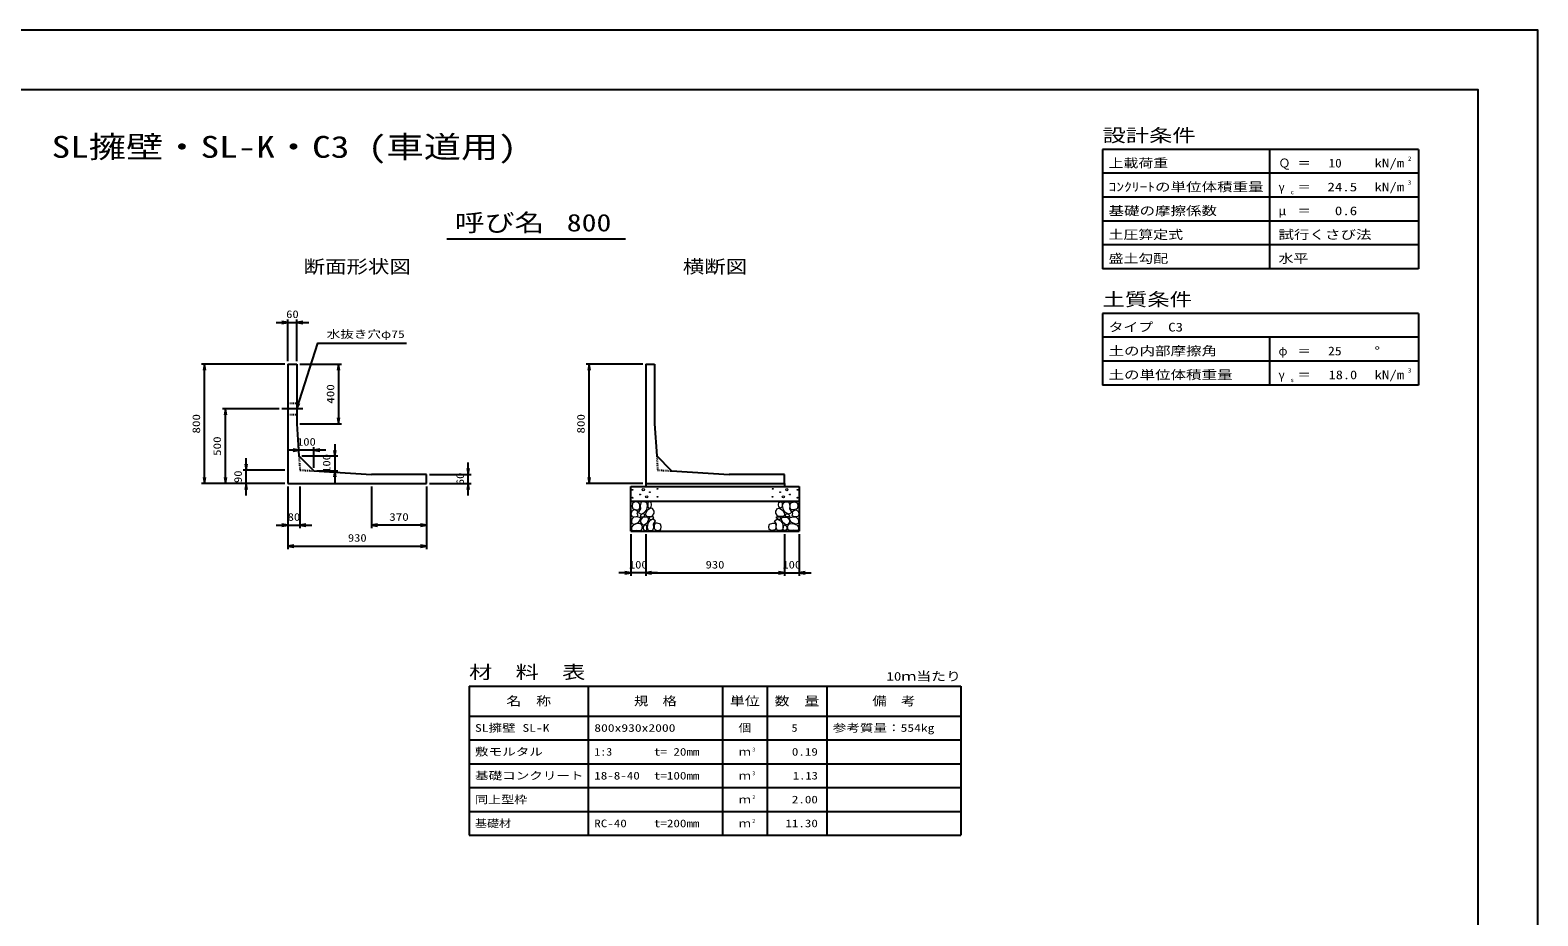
# Model space of a CAD drawing. Units: millimetres at full size. Extents: x 0 to 16820, y 0 to 12931.
# Drawn here: x 6706 to 16820, y 5940 to 11880 of the extents above; entities that cross this region are included whole.
import ezdxf
from ezdxf.enums import TextEntityAlignment as Align

# ---------------------------------------------------------------- set-up
doc = ezdxf.new("R2010")
doc.units = ezdxf.units.MM
doc.linetypes.add('CHAIN', pattern=[18.5, 12, -1.5, 3.5, -1.5])
doc.linetypes.add('DASHED_SPACED', pattern=[12, 6, -6])
for name, color, linetype, lineweight in [('D-BMK', 2, 'CHAIN', 25), ('D-DCR-HCHn', 4, 'Continuous', 9), ('D-MTR-FRAM', 7, 'Continuous', 25), ('D-MTR-LINE', 7, 'Continuous', 25), ('D-STR-DIM', 7, 'Continuous', 25), ('D-STR-STRn', 1, 'Continuous', 25), ('D-STR-TXT', 7, 'Continuous', 25), ('D-TTL', 2, 'Continuous', 25), ('D-TTL-FRAM', 2, 'Continuous', 25), ('D-TTL-LINE', 7, 'Continuous', 25), ('D-TTL-TXT', 7, 'Continuous', 25)]:
    doc.layers.add(name, color=color, linetype=linetype, lineweight=lineweight)
doc.layers.add('D-MTR', color=7, linetype='Continuous')
doc.layers.add('D-MTR-TXT', color=7, linetype='Continuous')
doc.styles.add('ＭＳ ゴシック', font='')
doc.styles.get('ＭＳ ゴシック').set_extended_font_data('MS Gothic')

# ---------------------------------------------------------------- blocks, each defined once
blk = doc.blocks.new('open_arrow')
at = {"color": 0, "linetype": 'Continuous', "lineweight": -2}
blk.add_lwpolyline([(7.5, 1.25), (0, 0), (7.5, -1.25)], dxfattribs=at)

msp = doc.modelspace()

# ---------------------------------------------------------------- linework, layer by layer
at = {"layer": 'D-BMK'}
msp.add_line((8535, 9340), (8395, 9340), dxfattribs=at)
at = {"layer": 'D-DCR-HCHn'}
for points in [[(10786.198, 8711.594), (10765.395, 8716.217), (10746.904, 8706.971), (10744.592, 8686.168), (10749.215, 8669.988), (10772.33, 8663.053), (10788.51, 8663.053), (10795.444, 8674.611), (10795.444, 8700.037)], [(10804.69, 8713.906), (10797.756, 8693.102), (10800.067, 8669.988), (10783.887, 8644.562), (10804.69, 8633.005), (10827.805, 8644.562), (10841.673, 8663.053), (10846.296, 8693.102), (10841.673, 8709.283), (10827.805, 8716.217)], [(10848.608, 8709.283), (10848.608, 8681.545), (10860.165, 8674.611), (10871.722, 8681.545), (10874.034, 8697.725), (10871.722, 8711.594), (10855.542, 8716.217)], [(11751.392, 8709.283), (11751.392, 8681.545), (11739.835, 8674.611), (11728.278, 8681.545), (11725.966, 8697.725), (11728.278, 8711.594), (11744.458, 8716.217)], [(11795.31, 8713.906), (11802.244, 8693.102), (11799.933, 8669.988), (11816.113, 8644.562), (11795.31, 8633.005), (11772.195, 8644.562), (11758.327, 8663.053), (11753.704, 8693.102), (11758.327, 8709.283), (11772.195, 8716.217)], [(11813.802, 8711.594), (11834.605, 8716.217), (11853.096, 8706.971), (11855.408, 8686.168), (11850.785, 8669.988), (11827.67, 8663.053), (11811.49, 8663.053), (11804.556, 8674.611), (11804.556, 8700.037)], [(10742.281, 8653.808), (10735.346, 8633.005), (10744.592, 8619.136), (10767.707, 8616.824), (10783.488, 8623.599), (10776.952, 8639.939), (10781.575, 8649.185), (10772.33, 8658.431), (10758.461, 8663.053)], [(10786.155, 8577.009), (10803.277, 8602.692), (10801.137, 8609.112), (10777.594, 8615.533), (10756.192, 8613.393), (10741.21, 8600.551), (10739.07, 8585.57), (10741.21, 8570.588), (10758.332, 8566.308)], [(10809.313, 8633.005), (10797.756, 8623.759), (10802.379, 8616.824), (10818.559, 8616.824), (10825.493, 8619.136), (10830.116, 8628.382), (10823.182, 8635.316)], [(10846.082, 8577.009), (10856.783, 8602.692), (10848.222, 8613.393), (10822.539, 8613.393), (10811.838, 8609.112), (10801.137, 8594.131), (10801.137, 8581.289), (10811.838, 8564.167), (10824.679, 8562.027)], [(10843.985, 8658.431), (10832.427, 8630.693), (10841.673, 8619.136), (10869.411, 8619.136), (10880.968, 8623.759), (10892.525, 8639.939), (10892.525, 8653.808), (10880.968, 8672.299), (10867.099, 8674.611)], [(10882.466, 8525.643), (10888.886, 8544.905), (10886.746, 8566.308), (10901.728, 8589.85), (10882.466, 8600.551), (10861.063, 8589.85), (10848.222, 8572.728), (10843.941, 8544.905), (10848.222, 8529.924), (10861.063, 8523.503)], [(10878.185, 8600.551), (10888.886, 8609.112), (10884.606, 8615.533), (10869.624, 8615.533), (10863.204, 8613.393), (10858.923, 8604.832), (10865.344, 8598.411)], [(11717.534, 8525.643), (11711.114, 8544.905), (11713.254, 8566.308), (11698.272, 8589.85), (11717.534, 8600.551), (11738.937, 8589.85), (11751.778, 8572.728), (11756.059, 8544.905), (11751.778, 8529.924), (11738.937, 8523.503)], [(11756.015, 8658.431), (11767.573, 8630.693), (11758.327, 8619.136), (11730.589, 8619.136), (11719.032, 8623.759), (11707.475, 8639.939), (11707.475, 8653.808), (11719.032, 8672.299), (11732.901, 8674.611)], [(11721.815, 8600.551), (11711.114, 8609.112), (11715.394, 8615.533), (11730.376, 8615.533), (11736.796, 8613.393), (11741.077, 8604.832), (11734.656, 8598.411)], [(11753.918, 8577.009), (11743.217, 8602.692), (11751.778, 8613.393), (11777.461, 8613.393), (11788.162, 8609.112), (11798.863, 8594.131), (11798.863, 8581.289), (11788.162, 8564.167), (11775.321, 8562.027)], [(11790.687, 8633.005), (11802.244, 8623.759), (11797.621, 8616.824), (11781.441, 8616.824), (11774.507, 8619.136), (11769.884, 8628.382), (11776.818, 8635.316)], [(11813.845, 8577.009), (11796.723, 8602.692), (11798.863, 8609.112), (11822.406, 8615.533), (11843.808, 8613.393), (11858.79, 8600.551), (11860.93, 8585.57), (11858.79, 8570.588), (11841.668, 8566.308)], [(11857.719, 8653.808), (11864.654, 8633.005), (11855.408, 8619.136), (11832.293, 8616.824), (11816.512, 8623.599), (11823.048, 8639.939), (11818.425, 8649.185), (11827.67, 8658.431), (11841.539, 8663.053)], [(10794.716, 8523.503), (10809.698, 8529.924), (10813.978, 8551.326), (10805.417, 8566.308), (10790.435, 8570.588), (10771.173, 8568.448), (10749.771, 8559.887), (10739.07, 8547.045), (10739.07, 8532.064), (10745.49, 8523.503), (10771.173, 8525.643)], [(10841.801, 8529.924), (10841.801, 8555.606), (10831.1, 8562.027), (10820.399, 8555.606), (10818.259, 8540.625), (10820.399, 8527.783), (10835.381, 8523.503)], [(10899.588, 8527.783), (10918.85, 8523.503), (10935.972, 8532.064), (10938.112, 8551.326), (10933.831, 8566.308), (10912.429, 8572.728), (10897.447, 8572.728), (10891.027, 8562.027), (10891.027, 8538.484)], [(11700.412, 8527.783), (11681.15, 8523.503), (11664.028, 8532.064), (11661.888, 8551.326), (11666.169, 8566.308), (11687.571, 8572.728), (11702.553, 8572.728), (11708.973, 8562.027), (11708.973, 8538.484)], [(11758.199, 8529.924), (11758.199, 8555.606), (11768.9, 8562.027), (11779.601, 8555.606), (11781.741, 8540.625), (11779.601, 8527.783), (11764.619, 8523.503)], [(11805.284, 8523.503), (11790.302, 8529.924), (11786.022, 8551.326), (11794.583, 8566.308), (11809.565, 8570.588), (11828.827, 8568.448), (11850.229, 8559.887), (11860.93, 8547.045), (11860.93, 8532.064), (11854.51, 8523.503), (11828.827, 8525.643)]]:
    msp.add_lwpolyline(points, close=True, dxfattribs=at)
for centre, radius in [((10745.727, 8797.43), 3), ((10818.336, 8797.43), 7.5), ((10913.131, 8803.481), 3), ((11686.869, 8803.481), 3), ((11781.664, 8797.43), 7.5), ((11854.273, 8797.43), 3), ((10746.869, 8743.919), 3), ((10797.292, 8765.761), 3), ((10841.664, 8749.97), 7.5), ((10862.708, 8781.639), 3), ((10914.273, 8749.97), 3), ((11685.727, 8749.97), 3), ((11737.292, 8781.639), 3), ((11758.336, 8749.97), 7.5), ((11802.708, 8765.761), 3), ((11853.131, 8743.919), 3)]:
    msp.add_circle(centre, radius, dxfattribs=at)
at = {"layer": 'D-MTR-FRAM'}
for p, q in [((9650, 7480), (12950, 7480)), ((9650, 7480), (9650, 6480)), ((12950, 7480), (12950, 6480)), ((9650, 6480), (12950, 6480))]:
    msp.add_line(p, q, dxfattribs=at)
at = {"layer": 'D-MTR-LINE'}
for p, q in [((10450, 7480), (10450, 6480)), ((11350, 7480), (11350, 6480)), ((11650, 7480), (11650, 6480)), ((12050, 7480), (12050, 6480)), ((9650, 7280), (12950, 7280)), ((9650, 7120), (12950, 7120)), ((9650, 6960), (12950, 6960)), ((9650, 6800), (12950, 6800)), ((9650, 6640), (12950, 6640))]:
    msp.add_line(p, q, dxfattribs=at)
at = {"layer": 'D-STR-DIM'}
for p, q in [((8355, 9920), (8575, 9920)), ((8435, 9660), (8435, 9940)), ((8495, 9660), (8495, 9940)), ((8415, 9640), (7855, 9640)), ((7875, 8840), (7875, 9640)), ((8515, 9640), (8795, 9640)), ((8775, 9640), (8775, 9240)), ((10815, 9640), (10435, 9640)), ((10455, 8840), (10455, 9640)), ((8375, 9340), (7995, 9340)), ((8015, 8840), (8015, 9340)), ((8515, 9240), (8795, 9240)), ((8748.927, 9104.13), (8748.927, 8844.13)), ((8155, 8760), (8155, 9010)), ((8688.927, 9064.13), (8428.927, 9064.13)), ((8508.927, 9044.13), (8508.927, 9084.13)), ((8528.927, 9024.13), (8768.927, 9024.13)), ((8608.927, 8944.13), (8608.927, 9084.13)), ((8415, 8930), (8135, 8930)), ((8628.927, 8924.13), (8768.927, 8924.13)), ((9645, 8760), (9645, 8980)), ((8415, 8840), (7855, 8840)), ((8415, 8840), (7995, 8840)), ((8415, 8840), (8135, 8840)), ((8435, 8820), (8435, 8540)), ((8435, 8820), (8435, 8400)), ((8515, 8820), (8515, 8540)), ((8995, 8820), (8995, 8540)), ((9365, 8820), (9365, 8400)), ((9365, 8820), (9365, 8540)), ((9385, 8900), (9665, 8900)), ((9385, 8840), (9665, 8840)), ((10815, 8840), (10435, 8840)), ((8355, 8560), (8595, 8560)), ((9365, 8560), (8995, 8560)), ((10735, 8500), (10735, 8220)), ((10835, 8500), (10835, 8220)), ((10835, 8500), (10835, 8220)), ((11765, 8500), (11765, 8220)), ((11765, 8500), (11765, 8220)), ((11865, 8500), (11865, 8220)), ((8435, 8420), (9365, 8420)), ((10915, 8240), (10655, 8240)), ((10835, 8240), (11765, 8240)), ((11685, 8240), (11945, 8240))]:
    msp.add_line(p, q, dxfattribs=at)
at = {"layer": 'D-STR-STRn'}
for p, q in [((8435, 9640), (8495, 9640)), ((8435, 9640), (8435, 8840)), ((8495, 9640), (8495, 9240)), ((10835, 9640), (10895, 9640)), ((10835, 9640), (10835, 8840)), ((10895, 9640), (10895, 9240)), ((8495, 9240), (8508.927, 9024.13)), ((10895, 9240), (10908.927, 9024.13)), ((8608.927, 8924.13), (8508.927, 9024.13)), ((11008.927, 8924.13), (10908.927, 9024.13)), ((8608.927, 8924.13), (8995, 8900)), ((11008.927, 8924.13), (11395, 8900)), ((8435, 8840), (9365, 8840)), ((9365, 8900), (8995, 8900)), ((9365, 8840), (9365, 8900)), ((10735, 8520), (10735, 8820)), ((10735, 8820), (11865, 8820)), ((10835, 8840), (11765, 8840)), ((10835, 8840), (10835, 8820)), ((11765, 8900), (11395, 8900)), ((11765, 8840), (11765, 8900)), ((11765, 8840), (11765, 8820)), ((11865, 8820), (11865, 8520)), ((10735, 8720), (11865, 8720)), ((10735, 8520), (11865, 8520))]:
    msp.add_line(p, q, dxfattribs=at)
at = {"layer": 'D-STR-STRn', "linetype": 'DASHED_SPACED'}
for p, q in [((8435, 9377.5), (8495, 9377.5)), ((8435, 9302.5), (8495, 9302.5))]:
    msp.add_line(p, q, dxfattribs=at)
at = {"layer": 'D-STR-STRn', "color": 2, "linetype": 'DASHED_SPACED'}
for p, q in [((8508.927, 9024.13), (8515, 8930)), ((10908.927, 9024.13), (10915, 8930)), ((8515, 8930), (8608.927, 8924.13)), ((10915, 8930), (11008.927, 8924.13))]:
    msp.add_line(p, q, dxfattribs=at)
at = {"layer": 'D-STR-TXT'}
msp.add_lwpolyline([(8495, 9340), (8635, 9780), (8675, 9780), (9231.193, 9780)], dxfattribs=at)
at = {"layer": 'D-TTL'}
for points in [[(0, 0), (16820, 0), (16820, 11880), (0, 11880)], [(400, 400), (16420, 400), (16420, 11480), (400, 11480)]]:
    msp.add_lwpolyline(points, close=True, dxfattribs=at)
at = {"layer": 'D-TTL-FRAM'}
for p, q in [((16020, 11080), (13900, 11080)), ((13900, 11080), (13900, 10280)), ((16020, 11080), (16020, 10280)), ((16020, 10280), (13900, 10280)), ((16020, 9980), (13900, 9980)), ((13900, 9980), (13900, 9500)), ((16020, 9980), (16020, 9500)), ((16020, 9500), (13900, 9500))]:
    msp.add_line(p, q, dxfattribs=at)
at = {"layer": 'D-TTL-LINE'}
for p, q in [((15020, 11080), (15020, 10280)), ((16020, 10920), (13900, 10920)), ((16020, 10760), (13900, 10760)), ((16020, 10600), (13900, 10600)), ((16020, 10440), (13900, 10440)), ((16020, 9820), (13900, 9820)), ((15020, 9820), (15020, 9500)), ((16020, 9660), (13900, 9660))]:
    msp.add_line(p, q, dxfattribs=at)
at = {"layer": 'D-TTL-TXT'}
msp.add_line((9500, 10480), (10700, 10480), dxfattribs=at)

# ---------------------------------------------------------------- block references
at = {"layer": 'D-STR-DIM', "xscale": 5.33, "yscale": 5.33}
for p, rotation in [((8435, 9920), 180), ((7875, 9640), 270), ((8775, 9640), 270), ((10455, 9640), 270), ((8015, 9340), 270), ((8775, 9240), 90), ((8508.927, 9064.13), 180), ((8748.927, 9024.13), 90), ((8155, 8930), 90), ((8748.927, 8924.13), 270), ((9645, 8900), 90), ((7875, 8840), 90), ((8015, 8840), 90), ((8155, 8840), 270), ((9645, 8840), 270), ((10455, 8840), 90), ((8435, 8560), 180), ((9365, 8560), 180), ((9365, 8420), 180), ((10735, 8240), 180), ((11765, 8240), 180), ((11765, 8240), 180)]:
    msp.add_blockref('open_arrow', p, dxfattribs=dict(at, rotation=rotation))
for p in [(8495, 9920), (8608.927, 9064.13), (8515, 8560), (8995, 8560), (8435, 8420), (10835, 8240), (10835, 8240), (11865, 8240)]:
    msp.add_blockref('open_arrow', p, dxfattribs=at)
at = {"layer": 'D-STR-TXT', "xscale": 5.33, "yscale": 5.33, "rotation": 72.3}
msp.add_blockref('open_arrow', (8495, 9340), dxfattribs=at)

# ---------------------------------------------------------------- texts
at = {"layer": 'D-MTR', "style": 'ＭＳ ゴシック', "width": 1.3}
msp.add_text('材\u3000料\u3000表', height=87.98, dxfattribs=at).set_placement((9650, 7504), align=Align.BOTTOM_LEFT)
at = {"layer": 'D-MTR', "style": 'ＭＳ ゴシック', "width": 1.25}
msp.add_text('10ｍ当たり', height=58.65, dxfattribs=at).set_placement((12950, 7499.333), align=Align.BOTTOM_RIGHT)
at = {"layer": 'D-MTR-TXT', "style": 'ＭＳ ゴシック'}
for s, height, width, p in [('名\u3000称', 58.65, 1.25, (10050, 7380)), ('規\u3000格', 58.65, 1.2, (10900, 7380)), ('単位', 58.65, 1.25, (11500, 7380)), ('数\u3000量', 58.65, 1.25, (11850, 7380)), ('備\u3000考', 58.65, 1.2, (12500, 7380)), ('個', 51.32, 1.2, (11500, 7200)), ('ｍ', 51.32, 1.15, (11500, 7040)), ('ｍ', 51.32, 1.15, (11500, 6880)), ('ｍ', 51.32, 1.15, (11500, 6720)), ('ｍ', 51.32, 1.15, (11500, 6560))]:
    msp.add_text(s, height=height, dxfattribs=dict(at, width=width)).set_placement(p, align=Align.MIDDLE_CENTER)
for s, width, p in [('SL擁壁 SL-K', 1.3, (9690, 7200)), ('800x930x2000', 1.3, (10490, 7200)), ('参考質量：554kg', 1.3, (12090, 7200)), ('敷モルタル', 1.3, (9690, 7040)), ('1:3', 1.15, (10490, 7040)), ('t= 20mm', 1.25, (10890, 7040)), ('基礎コンクリート', 1.3, (9690, 6880)), ('18-8-40', 1.25, (10490, 6880)), ('t=100mm', 1.25, (10890, 6880)), ('同上型枠', 1.25, (9690, 6720)), ('基礎材', 1.15, (9690, 6560)), ('RC-40', 1.25, (10490, 6560)), ('t=200mm', 1.25, (10890, 6560))]:
    msp.add_text(s, height=51.32, dxfattribs=dict(at, width=width)).set_placement(p, align=Align.MIDDLE_LEFT)
for s, width, p in [('5', 1.15, (11853.553, 7200)), ('0.19', 1.25, (11990, 7040)), ('1.13', 1.2, (11990, 6880)), ('2.00', 1.25, (11990, 6720)), ('11.30', 1.25, (11990, 6560))]:
    msp.add_text(s, height=51.32, dxfattribs=dict(at, width=width)).set_placement(p, align=Align.MIDDLE_RIGHT)
at = {"layer": 'D-MTR-TXT', "style": 'ＭＳ ゴシック', "width": 1.15}
for s, p in [('3', (11550, 7035.333)), ('3', (11550, 6875.333)), ('2', (11550, 6715.333)), ('2', (11550, 6555.333))]:
    msp.add_text(s, height=25.66, dxfattribs=at).set_placement(p, align=Align.BOTTOM_LEFT)
at = {"layer": 'D-STR-DIM', "style": 'ＭＳ ゴシック'}
for s, width, p in [('60', 1.2, (8465, 9975)), ('100', 1.2, (8558.927, 9119.13)), ('80', 1.2, (8475, 8615)), ('370', 1.25, (9180, 8615)), ('930', 1.2, (8900, 8475)), ('100', 1.2, (10785, 8295)), ('930', 1.2, (11300, 8295)), ('100', 1.2, (11815, 8295))]:
    msp.add_text(s, height=51.32, dxfattribs=dict(at, width=width)).set_placement(p, align=Align.MIDDLE_CENTER)
for s, width, p in [('400', 1.25, (8720, 9440)), ('800', 1.25, (7820, 9240)), ('800', 1.25, (10400, 9240)), ('500', 1.25, (7960, 9090)), ('100', 1.2, (8693.927, 8974.13)), ('90', 1.2, (8100, 8885)), ('60', 1.2, (9590, 8870))]:
    msp.add_text(s, height=51.32, rotation=90, dxfattribs=dict(at, width=width)).set_placement(p, align=Align.MIDDLE_CENTER)
at = {"layer": 'D-STR-TXT', "style": 'ＭＳ ゴシック', "width": 1.3}
msp.add_text('水抜き穴φ75', height=51.32, dxfattribs=at).set_placement((8695, 9800), align=Align.BOTTOM_LEFT)
at = {"layer": 'D-TTL-TXT', "style": 'ＭＳ ゴシック'}
for s, height, width, p in [('設計条件', 87.98, 1.3, (13900, 11104)), ('上載荷重', 58.65, 1.25, (13940, 10941.333)), ('2', 29.33, 1.15, (15948, 10994.667)), ('＝', 58.65, 1.1, (15208, 10941.333)), ('kN/m', 58.65, 1.25, (15724, 10941.333)), ('ｺﾝｸﾘｰﾄの単位体積重量', 58.65, 1.3, (13940, 10781.333)), ('γ', 58.65, 0.95, (15080, 10781.333)), ('＝', 58.65, 1.1, (15208, 10781.333)), ('kN/m', 58.65, 1.25, (15724, 10781.333)), ('3', 29.33, 1.15, (15948, 10834.667)), ('c', 29.33, 1.2, (15160, 10770.667)), ('基礎の摩擦係数', 58.65, 1.3, (13940, 10621.333)), ('μ', 58.65, 1.05, (15080, 10621.333)), ('＝', 58.65, 1.1, (15208, 10621.333)), ('土圧算定式', 58.65, 1.25, (13940, 10461.333)), ('試行くさび法', 58.65, 1.3, (15080, 10461.333)), ('盛土勾配', 58.65, 1.25, (13940, 10301.333)), ('水平', 58.65, 1.25, (15080, 10301.333)), ('土質条件', 87.98, 1.25, (13900, 10004)), ('タイプ\u3000C3', 58.65, 1.25, (13940, 9841.333)), ('土の内部摩擦角', 58.65, 1.3, (13940, 9681.333)), ('＝', 58.65, 1.1, (15208, 9681.333)), ('°', 58.65, 1.25, (15724, 9681.333)), ('3', 29.33, 1.15, (15948, 9574.667)), ('土の単位体積重量', 58.65, 1.3, (13940, 9521.333)), ('γ', 58.65, 0.95, (15080, 9521.333)), ('s', 29.33, 1.15, (15160, 9510.667)), ('＝', 58.65, 1.1, (15208, 9521.333)), ('kN/m', 58.65, 1.25, (15724, 9521.333))]:
    msp.add_text(s, height=height, dxfattribs=dict(at, width=width)).set_placement(p, align=Align.BOTTOM_LEFT)
for s, height, width, p in [('SL擁壁・SL-K・C3 (車道用)', 146.6, 1.25, (8410, 10980)), ('呼び名', 117.3, 1.25, (9855, 10495)), ('800', 117.3, 1.25, (10455, 10495)), ('断面形状図', 87.98, 1.2, (8900, 10224)), ('横断図', 87.98, 1.2, (11300, 10224))]:
    msp.add_text(s, height=height, dxfattribs=dict(at, width=width)).set_placement(p, align=Align.BOTTOM_CENTER)
for s, p in [('Ｑ', (15080, 10941.333)), ('φ', (15080, 9681.333))]:
    msp.add_text(s, height=58.65, dxfattribs=at).set_placement(p, align=Align.BOTTOM_LEFT)
for s, width, p in [('10', 1.1, (15504, 10941.333)), ('24.5', 1.25, (15608, 10781.333)), ('0.6', 1.25, (15608, 10621.333)), ('25', 1.15, (15504, 9681.333)), ('18.0', 1.2, (15608, 9521.333))]:
    msp.add_text(s, height=58.65, dxfattribs=dict(at, width=width)).set_placement(p, align=Align.BOTTOM_RIGHT)

doc.saveas('drawing.dxf')
